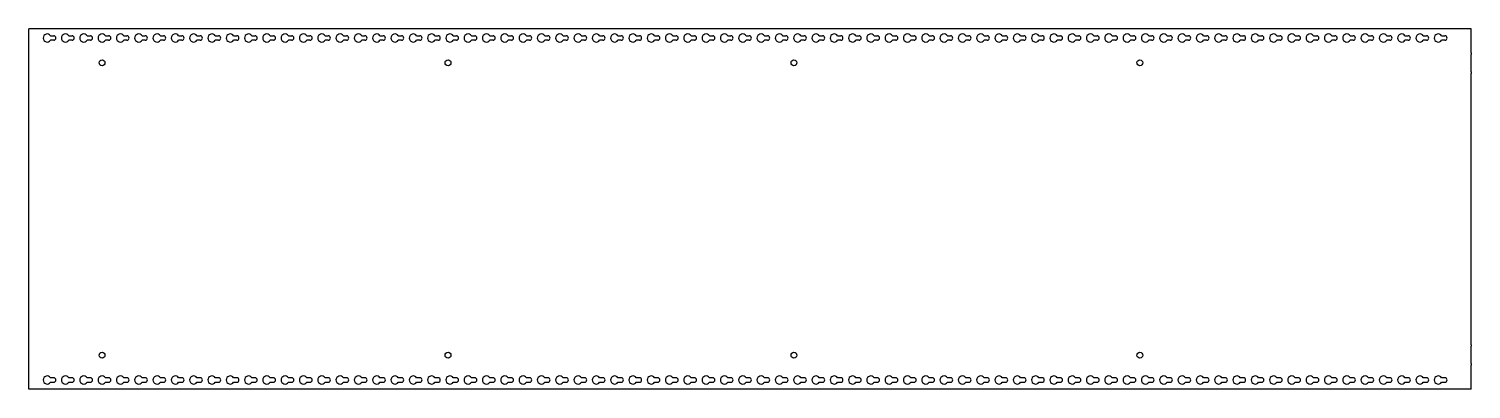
# Model space of a CAD drawing. Header units: millimetres. Extents: x -468 to 1502, y -140 to 352.
import ezdxf

# ---------------------------------------------------------------- set-up
doc = ezdxf.new("R2010")
doc.units = ezdxf.units.MM
doc.layers.add('COLUNA_DE_FUNDO_', color=7, linetype='Continuous')
doc.layers.add('Default', color=7, linetype='Continuous')

# ---------------------------------------------------------------- blocks, each defined once
blk = doc.blocks.new('SE')
at = {"layer": 'COLUNA_DE_FUNDO_', "color": 7, "linetype": 'Continuous'}
for p, q in [((1501.7, 352.4), (-468.3, 352.4)), ((-468.3, 319.6), (-468.3, 352.4)), ((-438.7, 342.9), (-434.3, 342.9)), ((-434.3, 336.9), (-438.7, 336.9)), ((-413.7, 342.9), (-409.3, 342.9)), ((-409.3, 336.9), (-413.7, 336.9)), ((-388.7, 342.9), (-384.3, 342.9)), ((-384.3, 336.9), (-388.7, 336.9)), ((-363.7, 342.9), (-359.3, 342.9)), ((-359.3, 336.9), (-363.7, 336.9)), ((-338.7, 342.9), (-334.3, 342.9)), ((-334.3, 336.9), (-338.7, 336.9)), ((-313.7, 342.9), (-309.3, 342.9)), ((-309.3, 336.9), (-313.7, 336.9)), ((-288.7, 342.9), (-284.3, 342.9)), ((-284.3, 336.9), (-288.7, 336.9)), ((-263.7, 342.9), (-259.3, 342.9)), ((-259.3, 336.9), (-263.7, 336.9)), ((-238.7, 342.9), (-234.3, 342.9)), ((-234.3, 336.9), (-238.7, 336.9)), ((-213.7, 342.9), (-209.3, 342.9)), ((-209.3, 336.9), (-213.7, 336.9)), ((-188.7, 342.9), (-184.3, 342.9)), ((-184.3, 336.9), (-188.7, 336.9)), ((-163.7, 342.9), (-159.3, 342.9)), ((-159.3, 336.9), (-163.7, 336.9)), ((-138.7, 342.9), (-134.3, 342.9)), ((-134.3, 336.9), (-138.7, 336.9)), ((-113.7, 342.9), (-109.3, 342.9)), ((-109.3, 336.9), (-113.7, 336.9)), ((-88.7, 342.9), (-84.3, 342.9)), ((-84.3, 336.9), (-88.7, 336.9)), ((-63.7, 342.9), (-59.3, 342.9)), ((-59.3, 336.9), (-63.7, 336.9)), ((-38.7, 342.9), (-34.3, 342.9)), ((-34.3, 336.9), (-38.7, 336.9)), ((-13.7, 342.9), (-9.3, 342.9)), ((-9.3, 336.9), (-13.7, 336.9)), ((11.3, 342.9), (15.7, 342.9)), ((15.7, 336.9), (11.3, 336.9)), ((36.3, 342.9), (40.7, 342.9)), ((40.7, 336.9), (36.3, 336.9)), ((61.3, 342.9), (65.7, 342.9)), ((65.7, 336.9), (61.3, 336.9)), ((86.3, 342.9), (90.7, 342.9)), ((90.7, 336.9), (86.3, 336.9)), ((111.3, 342.9), (115.7, 342.9)), ((115.7, 336.9), (111.3, 336.9)), ((136.3, 342.9), (140.7, 342.9)), ((140.7, 336.9), (136.3, 336.9)), ((161.3, 342.9), (165.7, 342.9)), ((165.7, 336.9), (161.3, 336.9)), ((186.3, 342.9), (190.7, 342.9)), ((190.7, 336.9), (186.3, 336.9)), ((211.3, 342.9), (215.7, 342.9)), ((215.7, 336.9), (211.3, 336.9)), ((236.3, 342.9), (240.7, 342.9)), ((240.7, 336.9), (236.3, 336.9)), ((261.3, 342.9), (265.7, 342.9)), ((265.7, 336.9), (261.3, 336.9)), ((286.3, 342.9), (290.7, 342.9)), ((290.7, 336.9), (286.3, 336.9)), ((311.3, 342.9), (315.7, 342.9)), ((315.7, 336.9), (311.3, 336.9)), ((336.3, 342.9), (340.7, 342.9)), ((340.7, 336.9), (336.3, 336.9)), ((361.3, 342.9), (365.7, 342.9)), ((365.7, 336.9), (361.3, 336.9)), ((386.3, 342.9), (390.7, 342.9)), ((390.7, 336.9), (386.3, 336.9)), ((411.3, 342.9), (415.7, 342.9)), ((415.7, 336.9), (411.3, 336.9)), ((436.3, 342.9), (440.7, 342.9)), ((440.7, 336.9), (436.3, 336.9)), ((461.3, 342.9), (465.7, 342.9)), ((465.7, 336.9), (461.3, 336.9)), ((486.3, 342.9), (490.7, 342.9)), ((490.7, 336.9), (486.3, 336.9)), ((511.3, 342.9), (515.7, 342.9)), ((515.7, 336.9), (511.3, 336.9)), ((536.3, 342.9), (540.7, 342.9)), ((540.7, 336.9), (536.3, 336.9)), ((561.3, 342.9), (565.7, 342.9)), ((565.7, 336.9), (561.3, 336.9)), ((586.3, 342.9), (590.7, 342.9)), ((590.7, 336.9), (586.3, 336.9)), ((611.3, 342.9), (615.7, 342.9)), ((615.7, 336.9), (611.3, 336.9)), ((636.3, 342.9), (640.7, 342.9)), ((640.7, 336.9), (636.3, 336.9)), ((661.3, 342.9), (665.7, 342.9)), ((665.7, 336.9), (661.3, 336.9)), ((686.3, 342.9), (690.7, 342.9)), ((690.7, 336.9), (686.3, 336.9)), ((711.3, 342.9), (715.7, 342.9)), ((715.7, 336.9), (711.3, 336.9)), ((736.3, 342.9), (740.7, 342.9)), ((740.7, 336.9), (736.3, 336.9)), ((761.3, 342.9), (765.7, 342.9)), ((765.7, 336.9), (761.3, 336.9)), ((786.3, 342.9), (790.7, 342.9)), ((790.7, 336.9), (786.3, 336.9)), ((811.3, 342.9), (815.7, 342.9)), ((815.7, 336.9), (811.3, 336.9)), ((836.3, 342.9), (840.7, 342.9)), ((840.7, 336.9), (836.3, 336.9)), ((861.3, 342.9), (865.7, 342.9)), ((865.7, 336.9), (861.3, 336.9)), ((886.3, 342.9), (890.7, 342.9)), ((890.7, 336.9), (886.3, 336.9)), ((911.3, 342.9), (915.7, 342.9)), ((915.7, 336.9), (911.3, 336.9)), ((936.3, 342.9), (940.7, 342.9)), ((940.7, 336.9), (936.3, 336.9)), ((961.3, 342.9), (965.7, 342.9)), ((965.7, 336.9), (961.3, 336.9)), ((986.3, 342.9), (990.7, 342.9)), ((990.7, 336.9), (986.3, 336.9)), ((1011.3, 342.9), (1015.7, 342.9)), ((1015.7, 336.9), (1011.3, 336.9)), ((1036.3, 342.9), (1040.7, 342.9)), ((1040.7, 336.9), (1036.3, 336.9)), ((1061.3, 342.9), (1065.7, 342.9)), ((1065.7, 336.9), (1061.3, 336.9)), ((1086.3, 342.9), (1090.7, 342.9)), ((1090.7, 336.9), (1086.3, 336.9)), ((1111.3, 342.9), (1115.7, 342.9)), ((1115.7, 336.9), (1111.3, 336.9)), ((1136.3, 342.9), (1140.7, 342.9)), ((1140.7, 336.9), (1136.3, 336.9)), ((1161.3, 342.9), (1165.7, 342.9)), ((1165.7, 336.9), (1161.3, 336.9)), ((1186.3, 342.9), (1190.7, 342.9)), ((1190.7, 336.9), (1186.3, 336.9)), ((1211.3, 342.9), (1215.7, 342.9)), ((1215.7, 336.9), (1211.3, 336.9)), ((1236.3, 342.9), (1240.7, 342.9)), ((1240.7, 336.9), (1236.3, 336.9)), ((1261.3, 342.9), (1265.7, 342.9)), ((1265.7, 336.9), (1261.3, 336.9)), ((1286.3, 342.9), (1290.7, 342.9)), ((1290.7, 336.9), (1286.3, 336.9)), ((1311.3, 342.9), (1315.7, 342.9)), ((1315.7, 336.9), (1311.3, 336.9)), ((1336.3, 342.9), (1340.7, 342.9)), ((1340.7, 336.9), (1336.3, 336.9)), ((1361.3, 342.9), (1365.7, 342.9)), ((1365.7, 336.9), (1361.3, 336.9)), ((1386.3, 342.9), (1390.7, 342.9)), ((1390.7, 336.9), (1386.3, 336.9)), ((1411.3, 342.9), (1415.7, 342.9)), ((1415.7, 336.9), (1411.3, 336.9)), ((1436.3, 342.9), (1440.7, 342.9)), ((1440.7, 336.9), (1436.3, 336.9)), ((1461.3, 342.9), (1465.7, 342.9)), ((1465.7, 336.9), (1461.3, 336.9)), ((1501.7, 319.6), (1501.7, 352.4)), ((-468.3, 317.4), (-468.3, 319.6)), ((-468.3, 293.8), (-468.3, 317.4)), ((1501.7, 319.6), (1501.7, 317.4)), ((1501.7, 293.8), (1501.7, 317.4)), ((-468.3, 291.6), (-468.3, 293.8)), ((-468.3, -79), (-468.3, 291.6)), ((1501.7, 293.8), (1501.7, 291.6)), ((1501.7, -79), (1501.7, 291.6)), ((-468.3, -81.1), (-468.3, -79)), ((-468.3, -104.7), (-468.3, -81.1)), ((1501.7, -79), (1501.7, -81.1)), ((1501.7, -104.7), (1501.7, -81.1)), ((-468.3, -106.9), (-468.3, -104.7)), ((-468.3, -139.7), (-468.3, -106.9)), ((1501.7, -104.7), (1501.7, -106.9)), ((1501.7, -139.7), (1501.7, -106.9)), ((-434.3, -124.2), (-438.7, -124.2)), ((-438.7, -130.2), (-434.3, -130.2)), ((-409.3, -124.2), (-413.7, -124.2)), ((-413.7, -130.2), (-409.3, -130.2)), ((-384.3, -124.2), (-388.7, -124.2)), ((-388.7, -130.2), (-384.3, -130.2)), ((-359.3, -124.2), (-363.7, -124.2)), ((-363.7, -130.2), (-359.3, -130.2)), ((-334.3, -124.2), (-338.7, -124.2)), ((-338.7, -130.2), (-334.3, -130.2)), ((-309.3, -124.2), (-313.7, -124.2)), ((-313.7, -130.2), (-309.3, -130.2)), ((-284.3, -124.2), (-288.7, -124.2)), ((-288.7, -130.2), (-284.3, -130.2)), ((-259.3, -124.2), (-263.7, -124.2)), ((-263.7, -130.2), (-259.3, -130.2)), ((-234.3, -124.2), (-238.7, -124.2)), ((-238.7, -130.2), (-234.3, -130.2)), ((-209.3, -124.2), (-213.7, -124.2)), ((-213.7, -130.2), (-209.3, -130.2)), ((-184.3, -124.2), (-188.7, -124.2)), ((-188.7, -130.2), (-184.3, -130.2)), ((-159.3, -124.2), (-163.7, -124.2)), ((-163.7, -130.2), (-159.3, -130.2)), ((-134.3, -124.2), (-138.7, -124.2)), ((-138.7, -130.2), (-134.3, -130.2)), ((-109.3, -124.2), (-113.7, -124.2)), ((-113.7, -130.2), (-109.3, -130.2)), ((-84.3, -124.2), (-88.7, -124.2)), ((-88.7, -130.2), (-84.3, -130.2)), ((-59.3, -124.2), (-63.7, -124.2)), ((-63.7, -130.2), (-59.3, -130.2)), ((-34.3, -124.2), (-38.7, -124.2)), ((-38.7, -130.2), (-34.3, -130.2)), ((-9.3, -124.2), (-13.7, -124.2)), ((-13.7, -130.2), (-9.3, -130.2)), ((15.7, -124.2), (11.3, -124.2)), ((11.3, -130.2), (15.7, -130.2)), ((40.7, -124.2), (36.3, -124.2)), ((36.3, -130.2), (40.7, -130.2)), ((65.7, -124.2), (61.3, -124.2)), ((61.3, -130.2), (65.7, -130.2)), ((90.7, -124.2), (86.3, -124.2)), ((86.3, -130.2), (90.7, -130.2)), ((115.7, -124.2), (111.3, -124.2)), ((111.3, -130.2), (115.7, -130.2)), ((140.7, -124.2), (136.3, -124.2)), ((136.3, -130.2), (140.7, -130.2)), ((165.7, -124.2), (161.3, -124.2)), ((161.3, -130.2), (165.7, -130.2)), ((190.7, -124.2), (186.3, -124.2)), ((186.3, -130.2), (190.7, -130.2)), ((215.7, -124.2), (211.3, -124.2)), ((211.3, -130.2), (215.7, -130.2)), ((240.7, -124.2), (236.3, -124.2)), ((236.3, -130.2), (240.7, -130.2)), ((265.7, -124.2), (261.3, -124.2)), ((261.3, -130.2), (265.7, -130.2)), ((290.7, -124.2), (286.3, -124.2)), ((286.3, -130.2), (290.7, -130.2)), ((315.7, -124.2), (311.3, -124.2)), ((311.3, -130.2), (315.7, -130.2)), ((340.7, -124.2), (336.3, -124.2)), ((336.3, -130.2), (340.7, -130.2)), ((365.7, -124.2), (361.3, -124.2)), ((361.3, -130.2), (365.7, -130.2)), ((390.7, -124.2), (386.3, -124.2)), ((386.3, -130.2), (390.7, -130.2)), ((415.7, -124.2), (411.3, -124.2)), ((411.3, -130.2), (415.7, -130.2)), ((440.7, -124.2), (436.3, -124.2)), ((436.3, -130.2), (440.7, -130.2)), ((465.7, -124.2), (461.3, -124.2)), ((461.3, -130.2), (465.7, -130.2)), ((490.7, -124.2), (486.3, -124.2)), ((486.3, -130.2), (490.7, -130.2)), ((515.7, -124.2), (511.3, -124.2)), ((511.3, -130.2), (515.7, -130.2)), ((540.7, -124.2), (536.3, -124.2)), ((536.3, -130.2), (540.7, -130.2)), ((565.7, -124.2), (561.3, -124.2)), ((561.3, -130.2), (565.7, -130.2)), ((590.7, -124.2), (586.3, -124.2)), ((586.3, -130.2), (590.7, -130.2)), ((615.7, -124.2), (611.3, -124.2)), ((611.3, -130.2), (615.7, -130.2)), ((640.7, -124.2), (636.3, -124.2)), ((636.3, -130.2), (640.7, -130.2)), ((665.7, -124.2), (661.3, -124.2)), ((661.3, -130.2), (665.7, -130.2)), ((690.7, -124.2), (686.3, -124.2)), ((686.3, -130.2), (690.7, -130.2)), ((715.7, -124.2), (711.3, -124.2)), ((711.3, -130.2), (715.7, -130.2)), ((740.7, -124.2), (736.3, -124.2)), ((736.3, -130.2), (740.7, -130.2)), ((765.7, -124.2), (761.3, -124.2)), ((761.3, -130.2), (765.7, -130.2)), ((790.7, -124.2), (786.3, -124.2)), ((786.3, -130.2), (790.7, -130.2)), ((815.7, -124.2), (811.3, -124.2)), ((811.3, -130.2), (815.7, -130.2)), ((840.7, -124.2), (836.3, -124.2)), ((836.3, -130.2), (840.7, -130.2)), ((865.7, -124.2), (861.3, -124.2)), ((861.3, -130.2), (865.7, -130.2)), ((890.7, -124.2), (886.3, -124.2)), ((886.3, -130.2), (890.7, -130.2)), ((915.7, -124.2), (911.3, -124.2)), ((911.3, -130.2), (915.7, -130.2)), ((940.7, -124.2), (936.3, -124.2)), ((936.3, -130.2), (940.7, -130.2)), ((965.7, -124.2), (961.3, -124.2)), ((961.3, -130.2), (965.7, -130.2)), ((990.7, -124.2), (986.3, -124.2)), ((986.3, -130.2), (990.7, -130.2)), ((1015.7, -124.2), (1011.3, -124.2)), ((1011.3, -130.2), (1015.7, -130.2)), ((1040.7, -124.2), (1036.3, -124.2)), ((1036.3, -130.2), (1040.7, -130.2)), ((1065.7, -124.2), (1061.3, -124.2)), ((1061.3, -130.2), (1065.7, -130.2)), ((1090.7, -124.2), (1086.3, -124.2)), ((1086.3, -130.2), (1090.7, -130.2)), ((1115.7, -124.2), (1111.3, -124.2)), ((1111.3, -130.2), (1115.7, -130.2)), ((1140.7, -124.2), (1136.3, -124.2)), ((1136.3, -130.2), (1140.7, -130.2)), ((1165.7, -124.2), (1161.3, -124.2)), ((1161.3, -130.2), (1165.7, -130.2)), ((1190.7, -124.2), (1186.3, -124.2)), ((1186.3, -130.2), (1190.7, -130.2)), ((1215.7, -124.2), (1211.3, -124.2)), ((1211.3, -130.2), (1215.7, -130.2)), ((1240.7, -124.2), (1236.3, -124.2)), ((1236.3, -130.2), (1240.7, -130.2)), ((1265.7, -124.2), (1261.3, -124.2)), ((1261.3, -130.2), (1265.7, -130.2)), ((1290.7, -124.2), (1286.3, -124.2)), ((1286.3, -130.2), (1290.7, -130.2)), ((1315.7, -124.2), (1311.3, -124.2)), ((1311.3, -130.2), (1315.7, -130.2)), ((1340.7, -124.2), (1336.3, -124.2)), ((1336.3, -130.2), (1340.7, -130.2)), ((1365.7, -124.2), (1361.3, -124.2)), ((1361.3, -130.2), (1365.7, -130.2)), ((1390.7, -124.2), (1386.3, -124.2)), ((1386.3, -130.2), (1390.7, -130.2)), ((1415.7, -124.2), (1411.3, -124.2)), ((1411.3, -130.2), (1415.7, -130.2)), ((1440.7, -124.2), (1436.3, -124.2)), ((1436.3, -130.2), (1440.7, -130.2)), ((1465.7, -124.2), (1461.3, -124.2)), ((1461.3, -130.2), (1465.7, -130.2)), ((1501.7, -139.7), (-468.3, -139.7))]:
    blk.add_line(p, q, dxfattribs=at)
for centre in [(-368.3, 306.1), (104.2, 306.1), (576.7, 306.1), (1049.2, 306.1), (-368.3, -93.4), (104.2, -93.4), (576.7, -93.4), (1049.2, -93.4)]:
    blk.add_circle(centre, 4, dxfattribs=at)
for centre, radius, start, end in [((-443.3, 339.9), 5.5, 33.0557, 326.9443), ((-434.3, 339.9), 3, 270, 90), ((-418.3, 339.9), 5.5, 33.0557, 326.9443), ((-409.3, 339.9), 3, 270, 90), ((-393.3, 339.9), 5.5, 33.0557, 326.9443), ((-384.3, 339.9), 3, 270, 90), ((-368.3, 339.9), 5.5, 33.0557, 326.9443), ((-359.3, 339.9), 3, 270, 90), ((-343.3, 339.9), 5.5, 33.0557, 326.9443), ((-334.3, 339.9), 3, 270, 90), ((-318.3, 339.9), 5.5, 33.0557, 326.9443), ((-309.3, 339.9), 3, 270, 90), ((-293.3, 339.9), 5.5, 33.0557, 326.9443), ((-284.3, 339.9), 3, 270, 90), ((-268.3, 339.9), 5.5, 33.0557, 326.9443), ((-259.3, 339.9), 3, 270, 90), ((-243.3, 339.9), 5.5, 33.0557, 326.9443), ((-234.3, 339.9), 3, 270, 90), ((-218.3, 339.9), 5.5, 33.0557, 326.9443), ((-209.3, 339.9), 3, 270, 90), ((-193.3, 339.9), 5.5, 33.0557, 326.9443), ((-184.3, 339.9), 3, 270, 90), ((-168.3, 339.9), 5.5, 33.0557, 326.9443), ((-159.3, 339.9), 3, 270, 90), ((-143.3, 339.9), 5.5, 33.0557, 326.9443), ((-134.3, 339.9), 3, 270, 90), ((-118.3, 339.9), 5.5, 33.0557, 326.9443), ((-109.3, 339.9), 3, 270, 90), ((-93.3, 339.9), 5.5, 33.0557, 326.9443), ((-84.3, 339.9), 3, 270, 90), ((-68.3, 339.9), 5.5, 33.0557, 326.9443), ((-59.3, 339.9), 3, 270, 90), ((-43.3, 339.9), 5.5, 33.0557, 326.9443), ((-34.3, 339.9), 3, 270, 90), ((-18.3, 339.9), 5.5, 33.0557, 326.9443), ((-9.3, 339.9), 3, 270, 90), ((6.7, 339.9), 5.5, 33.0557, 326.9443), ((15.7, 339.9), 3, 270, 90), ((31.7, 339.9), 5.5, 33.0557, 326.9443), ((40.7, 339.9), 3, 270, 90), ((56.7, 339.9), 5.5, 33.0557, 326.9443), ((65.7, 339.9), 3, 270, 90), ((81.7, 339.9), 5.5, 33.0557, 326.9443), ((90.7, 339.9), 3, 270, 90), ((106.7, 339.9), 5.5, 33.0557, 326.9443), ((115.7, 339.9), 3, 270, 90), ((131.7, 339.9), 5.5, 33.0557, 326.9443), ((140.7, 339.9), 3, 270, 90), ((156.7, 339.9), 5.5, 33.0557, 326.9443), ((165.7, 339.9), 3, 270, 90), ((181.7, 339.9), 5.5, 33.0557, 326.9443), ((190.7, 339.9), 3, 270, 90), ((206.7, 339.9), 5.5, 33.0557, 326.9443), ((215.7, 339.9), 3, 270, 90), ((231.7, 339.9), 5.5, 33.0557, 326.9443), ((240.7, 339.9), 3, 270, 90), ((256.7, 339.9), 5.5, 33.0557, 326.9443), ((265.7, 339.9), 3, 270, 90), ((281.7, 339.9), 5.5, 33.0557, 326.9443), ((290.7, 339.9), 3, 270, 90), ((306.7, 339.9), 5.5, 33.0557, 326.9443), ((315.7, 339.9), 3, 270, 90), ((331.7, 339.9), 5.5, 33.0557, 326.9443), ((340.7, 339.9), 3, 270, 90), ((356.7, 339.9), 5.5, 33.0557, 326.9443), ((365.7, 339.9), 3, 270, 90), ((381.7, 339.9), 5.5, 33.0557, 326.9443), ((390.7, 339.9), 3, 270, 90), ((406.7, 339.9), 5.5, 33.0557, 326.9443), ((415.7, 339.9), 3, 270, 90), ((431.7, 339.9), 5.5, 33.0557, 326.9443), ((440.7, 339.9), 3, 270, 90), ((456.7, 339.9), 5.5, 33.0557, 326.9443), ((465.7, 339.9), 3, 270, 90), ((481.7, 339.9), 5.5, 33.0557, 326.9443), ((490.7, 339.9), 3, 270, 90), ((506.7, 339.9), 5.5, 33.0557, 326.9443), ((515.7, 339.9), 3, 270, 90), ((531.7, 339.9), 5.5, 33.0557, 326.9443), ((540.7, 339.9), 3, 270, 90), ((556.7, 339.9), 5.5, 33.0557, 326.9443), ((565.7, 339.9), 3, 270, 90), ((581.7, 339.9), 5.5, 33.0557, 326.9443), ((590.7, 339.9), 3, 270, 90), ((606.7, 339.9), 5.5, 33.0557, 326.9443), ((615.7, 339.9), 3, 270, 90), ((631.7, 339.9), 5.5, 33.0557, 326.9443), ((640.7, 339.9), 3, 270, 90), ((656.7, 339.9), 5.5, 33.0557, 326.9443), ((665.7, 339.9), 3, 270, 90), ((681.7, 339.9), 5.5, 33.0557, 326.9443), ((690.7, 339.9), 3, 270, 90), ((706.7, 339.9), 5.5, 33.0557, 326.9443), ((715.7, 339.9), 3, 270, 90), ((731.7, 339.9), 5.5, 33.0557, 326.9443), ((740.7, 339.9), 3, 270, 90), ((756.7, 339.9), 5.5, 33.0557, 326.9443), ((765.7, 339.9), 3, 270, 90), ((781.7, 339.9), 5.5, 33.0557, 326.9443), ((790.7, 339.9), 3, 270, 90), ((806.7, 339.9), 5.5, 33.0557, 326.9443), ((815.7, 339.9), 3, 270, 90), ((831.7, 339.9), 5.5, 33.0557, 326.9443), ((840.7, 339.9), 3, 270, 90), ((856.7, 339.9), 5.5, 33.0557, 326.9443), ((865.7, 339.9), 3, 270, 90), ((881.7, 339.9), 5.5, 33.0557, 326.9443), ((890.7, 339.9), 3, 270, 90), ((906.7, 339.9), 5.5, 33.0557, 326.9443), ((915.7, 339.9), 3, 270, 90), ((931.7, 339.9), 5.5, 33.0557, 326.9443), ((940.7, 339.9), 3, 270, 90), ((956.7, 339.9), 5.5, 33.0557, 326.9443), ((965.7, 339.9), 3, 270, 90), ((981.7, 339.9), 5.5, 33.0557, 326.9443), ((990.7, 339.9), 3, 270, 90), ((1006.7, 339.9), 5.5, 33.0557, 326.9443), ((1015.7, 339.9), 3, 270, 90), ((1031.7, 339.9), 5.5, 33.0557, 326.9443), ((1040.7, 339.9), 3, 270, 90), ((1056.7, 339.9), 5.5, 33.0557, 326.9443), ((1065.7, 339.9), 3, 270, 90), ((1081.7, 339.9), 5.5, 33.0557, 326.9443), ((1090.7, 339.9), 3, 270, 90), ((1106.7, 339.9), 5.5, 33.0557, 326.9443), ((1115.7, 339.9), 3, 270, 90), ((1131.7, 339.9), 5.5, 33.0557, 326.9443), ((1140.7, 339.9), 3, 270, 90), ((1156.7, 339.9), 5.5, 33.0557, 326.9443), ((1165.7, 339.9), 3, 270, 90), ((1181.7, 339.9), 5.5, 33.0557, 326.9443), ((1190.7, 339.9), 3, 270, 90), ((1206.7, 339.9), 5.5, 33.0557, 326.9443), ((1215.7, 339.9), 3, 270, 90), ((1231.7, 339.9), 5.5, 33.0557, 326.9443), ((1240.7, 339.9), 3, 270, 90), ((1256.7, 339.9), 5.5, 33.0557, 326.9443), ((1265.7, 339.9), 3, 270, 90), ((1281.7, 339.9), 5.5, 33.0557, 326.9443), ((1290.7, 339.9), 3, 270, 90), ((1306.7, 339.9), 5.5, 33.0557, 326.9443), ((1315.7, 339.9), 3, 270, 90), ((1331.7, 339.9), 5.5, 33.0557, 326.9443), ((1340.7, 339.9), 3, 270, 90), ((1356.7, 339.9), 5.5, 33.0557, 326.9443), ((1365.7, 339.9), 3, 270, 90), ((1381.7, 339.9), 5.5, 33.0557, 326.9443), ((1390.7, 339.9), 3, 270, 90), ((1406.7, 339.9), 5.5, 33.0557, 326.9443), ((1415.7, 339.9), 3, 270, 90), ((1431.7, 339.9), 5.5, 33.0557, 326.9443), ((1440.7, 339.9), 3, 270, 90), ((1456.7, 339.9), 5.5, 33.0557, 326.9443), ((1465.7, 339.9), 3, 270, 90), ((-443.3, -127.2), 5.5, 33.0557, 326.9443), ((-434.3, -127.2), 3, 270, 90), ((-418.3, -127.2), 5.5, 33.0557, 326.9443), ((-409.3, -127.2), 3, 270, 90), ((-393.3, -127.2), 5.5, 33.0557, 326.9443), ((-384.3, -127.2), 3, 270, 90), ((-368.3, -127.2), 5.5, 33.0557, 326.9443), ((-359.3, -127.2), 3, 270, 90), ((-343.3, -127.2), 5.5, 33.0557, 326.9443), ((-334.3, -127.2), 3, 270, 90), ((-318.3, -127.2), 5.5, 33.0557, 326.9443), ((-309.3, -127.2), 3, 270, 90), ((-293.3, -127.2), 5.5, 33.0557, 326.9443), ((-284.3, -127.2), 3, 270, 90), ((-268.3, -127.2), 5.5, 33.0557, 326.9443), ((-259.3, -127.2), 3, 270, 90), ((-243.3, -127.2), 5.5, 33.0557, 326.9443), ((-234.3, -127.2), 3, 270, 90), ((-218.3, -127.2), 5.5, 33.0557, 326.9443), ((-209.3, -127.2), 3, 270, 90), ((-193.3, -127.2), 5.5, 33.0557, 326.9443), ((-184.3, -127.2), 3, 270, 90), ((-168.3, -127.2), 5.5, 33.0557, 326.9443), ((-159.3, -127.2), 3, 270, 90), ((-143.3, -127.2), 5.5, 33.0557, 326.9443), ((-134.3, -127.2), 3, 270, 90), ((-118.3, -127.2), 5.5, 33.0557, 326.9443), ((-109.3, -127.2), 3, 270, 90), ((-93.3, -127.2), 5.5, 33.0557, 326.9443), ((-84.3, -127.2), 3, 270, 90), ((-68.3, -127.2), 5.5, 33.0557, 326.9443), ((-59.3, -127.2), 3, 270, 90), ((-43.3, -127.2), 5.5, 33.0557, 326.9443), ((-34.3, -127.2), 3, 270, 90), ((-18.3, -127.2), 5.5, 33.0557, 326.9443), ((-9.3, -127.2), 3, 270, 90), ((6.7, -127.2), 5.5, 33.0557, 326.9443), ((15.7, -127.2), 3, 270, 90), ((31.7, -127.2), 5.5, 33.0557, 326.9443), ((40.7, -127.2), 3, 270, 90), ((56.7, -127.2), 5.5, 33.0557, 326.9443), ((65.7, -127.2), 3, 270, 90), ((81.7, -127.2), 5.5, 33.0557, 326.9443), ((90.7, -127.2), 3, 270, 90), ((106.7, -127.2), 5.5, 33.0557, 326.9443), ((115.7, -127.2), 3, 270, 90), ((131.7, -127.2), 5.5, 33.0557, 326.9443), ((140.7, -127.2), 3, 270, 90), ((156.7, -127.2), 5.5, 33.0557, 326.9443), ((165.7, -127.2), 3, 270, 90), ((181.7, -127.2), 5.5, 33.0557, 326.9443), ((190.7, -127.2), 3, 270, 90), ((206.7, -127.2), 5.5, 33.0557, 326.9443), ((215.7, -127.2), 3, 270, 90), ((231.7, -127.2), 5.5, 33.0557, 326.9443), ((240.7, -127.2), 3, 270, 90), ((256.7, -127.2), 5.5, 33.0557, 326.9443), ((265.7, -127.2), 3, 270, 90), ((281.7, -127.2), 5.5, 33.0557, 326.9443), ((290.7, -127.2), 3, 270, 90), ((306.7, -127.2), 5.5, 33.0557, 326.9443), ((315.7, -127.2), 3, 270, 90), ((331.7, -127.2), 5.5, 33.0557, 326.9443), ((340.7, -127.2), 3, 270, 90), ((356.7, -127.2), 5.5, 33.0557, 326.9443), ((365.7, -127.2), 3, 270, 90), ((381.7, -127.2), 5.5, 33.0557, 326.9443), ((390.7, -127.2), 3, 270, 90), ((406.7, -127.2), 5.5, 33.0557, 326.9443), ((415.7, -127.2), 3, 270, 90), ((431.7, -127.2), 5.5, 33.0557, 326.9443), ((440.7, -127.2), 3, 270, 90), ((456.7, -127.2), 5.5, 33.0557, 326.9443), ((465.7, -127.2), 3, 270, 90), ((481.7, -127.2), 5.5, 33.0557, 326.9443), ((490.7, -127.2), 3, 270, 90), ((506.7, -127.2), 5.5, 33.0557, 326.9443), ((515.7, -127.2), 3, 270, 90), ((531.7, -127.2), 5.5, 33.0557, 326.9443), ((540.7, -127.2), 3, 270, 90), ((556.7, -127.2), 5.5, 33.0557, 326.9443), ((565.7, -127.2), 3, 270, 90), ((581.7, -127.2), 5.5, 33.0557, 326.9443), ((590.7, -127.2), 3, 270, 90), ((606.7, -127.2), 5.5, 33.0557, 326.9443), ((615.7, -127.2), 3, 270, 90), ((631.7, -127.2), 5.5, 33.0557, 326.9443), ((640.7, -127.2), 3, 270, 90), ((656.7, -127.2), 5.5, 33.0557, 326.9443), ((665.7, -127.2), 3, 270, 90), ((681.7, -127.2), 5.5, 33.0557, 326.9443), ((690.7, -127.2), 3, 270, 90), ((706.7, -127.2), 5.5, 33.0557, 326.9443), ((715.7, -127.2), 3, 270, 90), ((731.7, -127.2), 5.5, 33.0557, 326.9443), ((740.7, -127.2), 3, 270, 90), ((756.7, -127.2), 5.5, 33.0557, 326.9443), ((765.7, -127.2), 3, 270, 90), ((781.7, -127.2), 5.5, 33.0557, 326.9443), ((790.7, -127.2), 3, 270, 90), ((806.7, -127.2), 5.5, 33.0557, 326.9443), ((815.7, -127.2), 3, 270, 90), ((831.7, -127.2), 5.5, 33.0557, 326.9443), ((840.7, -127.2), 3, 270, 90), ((856.7, -127.2), 5.5, 33.0557, 326.9443), ((865.7, -127.2), 3, 270, 90), ((881.7, -127.2), 5.5, 33.0557, 326.9443), ((890.7, -127.2), 3, 270, 90), ((906.7, -127.2), 5.5, 33.0557, 326.9443), ((915.7, -127.2), 3, 270, 90), ((931.7, -127.2), 5.5, 33.0557, 326.9443), ((940.7, -127.2), 3, 270, 90), ((956.7, -127.2), 5.5, 33.0557, 326.9443), ((965.7, -127.2), 3, 270, 90), ((981.7, -127.2), 5.5, 33.0557, 326.9443), ((990.7, -127.2), 3, 270, 90), ((1006.7, -127.2), 5.5, 33.0557, 326.9443), ((1015.7, -127.2), 3, 270, 90), ((1031.7, -127.2), 5.5, 33.0557, 326.9443), ((1040.7, -127.2), 3, 270, 90), ((1056.7, -127.2), 5.5, 33.0557, 326.9443), ((1065.7, -127.2), 3, 270, 90), ((1081.7, -127.2), 5.5, 33.0557, 326.9443), ((1090.7, -127.2), 3, 270, 90), ((1106.7, -127.2), 5.5, 33.0557, 326.9443), ((1115.7, -127.2), 3, 270, 90), ((1131.7, -127.2), 5.5, 33.0557, 326.9443), ((1140.7, -127.2), 3, 270, 90), ((1156.7, -127.2), 5.5, 33.0557, 326.9443), ((1165.7, -127.2), 3, 270, 90), ((1181.7, -127.2), 5.5, 33.0557, 326.9443), ((1190.7, -127.2), 3, 270, 90), ((1206.7, -127.2), 5.5, 33.0557, 326.9443), ((1215.7, -127.2), 3, 270, 90), ((1231.7, -127.2), 5.5, 33.0557, 326.9443), ((1240.7, -127.2), 3, 270, 90), ((1256.7, -127.2), 5.5, 33.0557, 326.9443), ((1265.7, -127.2), 3, 270, 90), ((1281.7, -127.2), 5.5, 33.0557, 326.9443), ((1290.7, -127.2), 3, 270, 90), ((1306.7, -127.2), 5.5, 33.0557, 326.9443), ((1315.7, -127.2), 3, 270, 90), ((1331.7, -127.2), 5.5, 33.0557, 326.9443), ((1340.7, -127.2), 3, 270, 90), ((1356.7, -127.2), 5.5, 33.0557, 326.9443), ((1365.7, -127.2), 3, 270, 90), ((1381.7, -127.2), 5.5, 33.0557, 326.9443), ((1390.7, -127.2), 3, 270, 90), ((1406.7, -127.2), 5.5, 33.0557, 326.9443), ((1415.7, -127.2), 3, 270, 90), ((1431.7, -127.2), 5.5, 33.0557, 326.9443), ((1440.7, -127.2), 3, 270, 90), ((1456.7, -127.2), 5.5, 33.0557, 326.9443), ((1465.7, -127.2), 3, 270, 90)]:
    blk.add_arc(centre, radius, start, end, dxfattribs=at)

msp = doc.modelspace()

# ---------------------------------------------------------------- block references
at = {"layer": 'Default'}
msp.add_blockref('SE', (0, 0), dxfattribs=at)

doc.saveas('drawing.dxf')
